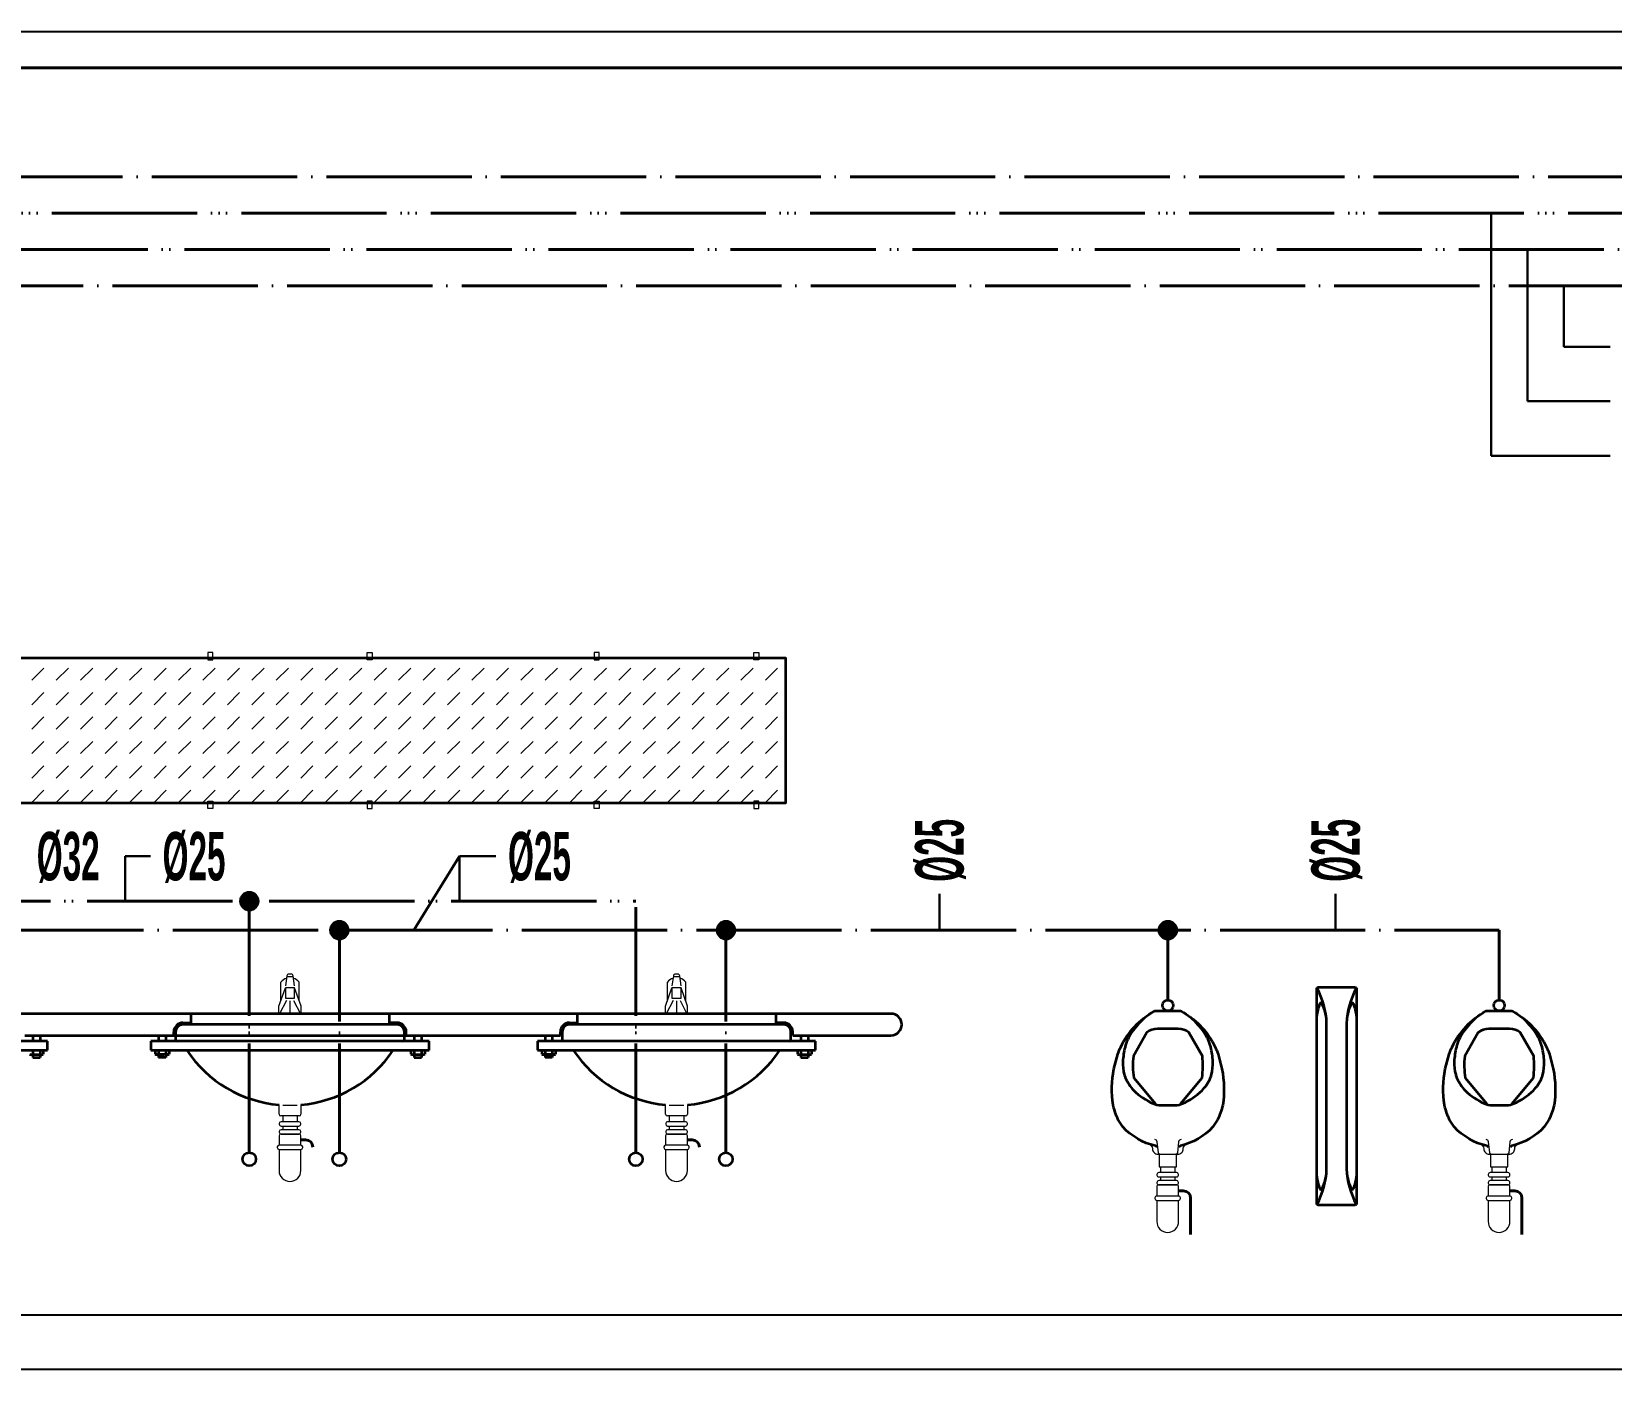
# Model space of a CAD drawing. Header units: centimetres. Extents: x 405464 to 563355, y 50011 to 66875.
# Drawn here: x 527345 to 527998, y 53381 to 53934 of the extents above; entities that cross this region are included whole.
import ezdxf
from ezdxf.enums import TextEntityAlignment as Align

# ---------------------------------------------------------------- set-up
doc = ezdxf.new("R2010")
doc.units = ezdxf.units.CM
for name, pattern in [('SICAKSU1', [75, 60, -6, 0, -3, 0, -6]), ('SIRKUL-1', [78, 60, -6, 0, -3, 0, -3, 0, -6]), ('SOGUKSU1', [72, 60, -6, 0, -6])]:
    doc.linetypes.add(name, pattern=pattern)
doc.layers.add('0-KRCN DI SU', color=41, linetype='D')
for name, color, linetype, lineweight in [('0-KRCN-SHT-02CIHAZ', 132, 'Continuous', 25), ('0-KRCN-SHT-03CIHAZ', 120, 'Continuous', 30), ('0-KRCN-SHT-LAVABO', 171, 'Continuous', 35), ('0-KRCN-SHT-PİSSU-BORU', 220, 'PISSU_LINE50', 40), ('0-KRCN-SHT-PİSUAR', 171, 'Continuous', 35), ('0-KRCN-SHT-PİSUARBÖLMESİ', 120, 'Continuous', 35), ('0-KRCN-SHT-PROSES-BORU', 1, '0-Y_LINE', 40), ('0-KRCN-SHT-SICAKSU', 50, 'SICAKSU1', 40), ('0-KRCN-SHT-SIRKULASYON', 145, 'SIRKUL-1', 40), ('0-KRCN-SHT-SOGUKSU', 141, 'SOGUKSU1', 40), ('0-KRCN-SHT-YAZI-ÇAP-TEMSU', 81, 'Continuous', 30)]:
    doc.layers.add(name, color=color, linetype=linetype, lineweight=lineweight)
doc.styles.add('BORU', font='AGENCYR.TTF')
doc.styles.add('CAP', font='ARIALNB.TTF')
doc.styles.add('MUF', font='isocpeur.ttf')
doc.styles.get("Standard").update_dxf_attribs({"font": 'arial.ttf'})
doc.linetypes.add('0-Y_LINE', pattern='A,100,-0.5,["Y",BORU,S=9,R=0,X=0,Y=-4.5],-5', length=105.5)
doc.linetypes.add('D', pattern='A,12,-1,["D",Standard,S=1,R=0,X=-0.1,Y=-0.5],-1.6', length=14.6)
doc.linetypes.add('PISSU_LINE50', pattern='A,50,-10,["C",MUF,S=10,R=0,X=1,Y=-5],0', length=60)

# ---------------------------------------------------------------- blocks, each defined once
blk = doc.blocks.new('0-MEK-SHT-ZKLN-LAV.TEZGAHALTI BEŞLİ')
at = {"layer": '0-KRCN-SHT-LAVABO', "linetype": 'Continuous', "lineweight": 20}
h = blk.add_hatch(dxfattribs=at)
h.set_pattern_fill('DASH', color=120, scale=1.5, angle=45)
h.paths.add_polyline_path([(188.49, 181), (181.15, 181), (181.15, 180.44), (179.76, 180.44), (179.76, 181), (137.21, 181), (137.21, 180.44), (135.82, 180.44), (135.82, 181), (74.69, 181), (74.69, 180.44), (73.3, 180.44), (73.3, 181), (30.75, 181), (30.75, 180.44), (29.36, 180.44), (29.36, 181), (-30.37, 181), (-30.37, 180.44), (-31.76, 180.44), (-31.76, 181), (-74.31, 181), (-74.31, 180.44), (-75.7, 180.44), (-75.7, 181), (-135.42, 181), (-135.42, 180.44), (-136.82, 180.44), (-136.82, 181), (-179.37, 181), (-179.37, 180.44), (-180.76, 180.44), (-180.76, 181), (-240.48, 181), (-240.48, 180.44), (-241.88, 180.44), (-241.88, 181), (-284.42, 181), (-284.42, 180.44), (-285.82, 180.44), (-285.82, 181), (-293.15, 181), (-293.15, 141), (-285.82, 141), (-285.82, 141.56), (-284.42, 141.56), (-284.42, 141), (-241.88, 141), (-241.88, 141.56), (-240.48, 141.56), (-240.48, 141), (-180.76, 141), (-180.76, 141.56), (-179.37, 141.56), (-179.37, 141), (-136.82, 141), (-136.82, 141.56), (-135.42, 141.56), (-135.42, 141), (-75.7, 141), (-75.7, 141.56), (-74.31, 141.56), (-74.31, 141), (-31.76, 141), (-31.76, 141.56), (-30.37, 141.56), (-30.37, 141), (29.36, 141), (29.36, 141.56), (30.75, 141.56), (30.75, 141), (73.3, 141), (73.3, 141.56), (74.69, 141.56), (74.69, 141), (135.82, 141), (135.82, 141.56), (137.21, 141.56), (137.21, 141), (179.76, 141), (179.76, 141.56), (181.15, 141.56), (181.15, 141), (188.49, 141)])
at = {"layer": '0-KRCN-SHT-LAVABO', "color": 120, "linetype": 'Continuous', "lineweight": 20}
for p, q in [((29.36, 182.47), (29.36, 180.44)), ((30.75, 182.47), (29.36, 182.47)), ((29.36, 180.44), (30.75, 180.44)), ((30.75, 180.44), (30.75, 182.47)), ((73.3, 180.44), (73.3, 182.47)), ((73.3, 182.47), (74.69, 182.47)), ((74.69, 180.44), (73.3, 180.44)), ((74.69, 182.47), (74.69, 180.44)), ((135.82, 182.47), (135.82, 180.44)), ((137.21, 182.47), (135.82, 182.47)), ((135.82, 180.44), (137.21, 180.44)), ((137.21, 180.44), (137.21, 182.47)), ((179.76, 180.44), (179.76, 182.47)), ((179.76, 182.47), (181.15, 182.47)), ((181.15, 180.44), (179.76, 180.44)), ((181.15, 182.47), (181.15, 180.44)), ((29.36, 139.53), (29.36, 141.56)), ((29.36, 141.56), (30.75, 141.56)), ((30.75, 139.53), (29.36, 139.53)), ((30.75, 141.56), (30.75, 139.53)), ((74.69, 141.56), (73.3, 141.56)), ((73.3, 141.56), (73.3, 139.53)), ((73.3, 139.53), (74.69, 139.53)), ((74.69, 139.53), (74.69, 141.56)), ((135.82, 139.53), (135.82, 141.56)), ((135.82, 141.56), (137.21, 141.56)), ((137.21, 139.53), (135.82, 139.53)), ((137.21, 141.56), (137.21, 139.53)), ((181.15, 141.56), (179.76, 141.56)), ((179.76, 141.56), (179.76, 139.53)), ((179.76, 139.53), (181.15, 139.53)), ((181.15, 139.53), (181.15, 141.56)), ((49.5, 86.55), (49.5, 91.68)), ((51.15, 93.4), (50.75, 90.64)), ((51.12, 93.23), (52.92, 93.23)), ((52.3, 93.91), (51.74, 93.91)), ((53.29, 90.64), (52.89, 93.4)), ((54.54, 86.55), (54.54, 91.68)), ((155.96, 86.55), (155.96, 91.68)), ((157.61, 93.4), (157.21, 90.64)), ((157.58, 93.23), (159.38, 93.23)), ((158.76, 93.91), (158.2, 93.91)), ((159.75, 90.64), (159.35, 93.4)), ((161, 86.55), (161, 91.68)), ((48.97, 85.05), (50.75, 90.12)), ((55.07, 85.05), (53.29, 90.12)), ((155.43, 85.05), (157.21, 90.12)), ((161.53, 85.05), (159.75, 90.12)), ((48.97, 83), (48.97, 85.05)), ((48.97, 83), (55.07, 83)), ((51.05, 86.59), (49.16, 83)), ((52.02, 86.58), (52.02, 83)), ((52.99, 86.59), (54.88, 83)), ((55.07, 83), (55.07, 85.05)), ((155.43, 83), (155.43, 85.05)), ((155.43, 83), (161.53, 83)), ((157.51, 86.59), (155.62, 83)), ((158.48, 86.58), (158.48, 83)), ((159.45, 86.59), (161.34, 83)), ((161.53, 83), (161.53, 85.05)), ((49.02, 55.33), (49.02, 57.88)), ((55.02, 57.88), (55.02, 55.33)), ((155.48, 55.33), (155.48, 57.88)), ((161.48, 57.88), (161.48, 55.33)), ((49.05, 52.74), (49.05, 52.55)), ((54.52, 54.83), (49.52, 54.83)), ((54.49, 53.24), (49.55, 53.24)), ((50.02, 54.83), (50.02, 53.24)), ((54.02, 54.83), (54.02, 53.24)), ((54.99, 52.55), (54.99, 52.74)), ((155.51, 52.74), (155.51, 52.55)), ((160.98, 54.83), (155.98, 54.83)), ((160.95, 53.24), (156.01, 53.24)), ((156.48, 54.83), (156.48, 53.24)), ((160.48, 54.83), (160.48, 53.24)), ((161.45, 52.55), (161.45, 52.74)), ((49.02, 49.34), (49.02, 46.78)), ((49.05, 50.53), (49.05, 50.34)), ((54.52, 49.84), (49.52, 49.84)), ((49.55, 52.05), (54.49, 52.05)), ((54.49, 51.03), (49.55, 51.03)), ((49.55, 49.84), (54.49, 49.84)), ((50.02, 52.05), (50.02, 51.03)), ((54.02, 52.05), (54.02, 51.03)), ((54.99, 50.34), (54.99, 50.53)), ((55.02, 46.78), (55.02, 49.34)), ((155.48, 49.34), (155.48, 46.78)), ((155.51, 50.53), (155.51, 50.34)), ((160.98, 49.84), (155.98, 49.84)), ((156.01, 52.05), (160.95, 52.05)), ((160.95, 51.03), (156.01, 51.03)), ((156.01, 49.84), (160.95, 49.84)), ((156.48, 52.05), (156.48, 51.03)), ((160.48, 52.05), (160.48, 51.03)), ((161.45, 50.34), (161.45, 50.53)), ((161.48, 46.78), (161.48, 49.34)), ((48.52, 46.28), (48.52, 46.09)), ((55.02, 46.78), (49.02, 46.78)), ((49.02, 45.59), (55.02, 45.59)), ((49.02, 45.59), (49.02, 39.8)), ((55.02, 39.8), (55.02, 45.59)), ((55.52, 46.09), (55.52, 46.28)), ((154.98, 46.28), (154.98, 46.09)), ((161.48, 46.78), (155.48, 46.78)), ((155.48, 45.59), (161.48, 45.59)), ((155.48, 45.59), (155.48, 39.8)), ((161.48, 39.8), (161.48, 45.59)), ((161.98, 46.09), (161.98, 46.28)), ((52.02, 36.8), (52.02, 36.8)), ((158.48, 36.8), (158.48, 36.8))]:
    blk.add_line(p, q, dxfattribs=at)
at = {"layer": '0-KRCN-SHT-LAVABO', "linetype": 'Continuous'}
for p, q in [((217.52, 83), (-322.2, 83)), ((24.68, 83), (24.68, 80.5)), ((79.36, 83), (79.36, 80.5)), ((131.14, 83), (131.14, 80.5)), ((185.82, 83), (185.82, 80.5)), ((22.52, 80.5), (24.68, 80.5)), ((81.52, 80), (22.52, 80)), ((81.52, 80.5), (79.36, 80.5)), ((128.98, 80.5), (131.14, 80.5)), ((187.98, 80), (128.98, 80)), ((187.98, 80.5), (185.82, 80.5)), ((-14.75, 75.42), (-91.33, 75.42)), ((-21.04, 77), (126.48, 77)), ((-18.82, 77), (-18.82, 75.42)), ((-16.82, 77), (-16.82, 75.42)), ((-14.75, 72.92), (-14.75, 75.42)), ((13.73, 75.42), (13.73, 72.92)), ((90.31, 75.42), (13.73, 75.42)), ((15.8, 77), (15.8, 75.42)), ((17.8, 77), (17.8, 75.42)), ((20.02, 77), (20.02, 78)), ((20.52, 78), (20.52, 75.92)), ((83.52, 75.92), (83.52, 78)), ((84.02, 77), (84.02, 78)), ((86.24, 77), (86.24, 75.42)), ((88.24, 77), (88.24, 75.42)), ((90.31, 72.92), (90.31, 75.42)), ((120.19, 75.42), (120.19, 72.92)), ((196.77, 75.42), (120.19, 75.42)), ((122.26, 77), (122.26, 75.42)), ((124.26, 77), (124.26, 75.42)), ((126.48, 77), (126.48, 78)), ((126.98, 78), (126.98, 75.92)), ((189.98, 75.92), (189.98, 78)), ((190.48, 77), (190.48, 78)), ((190.48, 77), (217.52, 77)), ((192.7, 77), (192.7, 75.42)), ((194.7, 77), (194.7, 75.42)), ((196.77, 72.92), (196.77, 75.42)), ((-91.33, 72.92), (-14.75, 72.92)), ((-19.36, 71.72), (-16.27, 71.72)), ((-18.82, 72.92), (-18.82, 71.86)), ((-18.82, 71.72), (-18.82, 70.9)), ((-18.82, 70.9), (-16.82, 70.9)), ((-16.82, 72.92), (-16.82, 71.86)), ((-16.82, 71.72), (-16.82, 70.9)), ((-15.92, 72.92), (-15.92, 71.86)), ((13.73, 72.92), (90.31, 72.92)), ((14.9, 72.92), (14.9, 71.86)), ((18.34, 71.72), (15.25, 71.72)), ((15.8, 72.92), (15.8, 71.86)), ((15.8, 71.72), (15.8, 70.9)), ((17.8, 70.9), (15.8, 70.9)), ((17.8, 72.92), (17.8, 71.86)), ((17.8, 71.72), (17.8, 70.9)), ((18.7, 72.92), (18.7, 71.86)), ((85.34, 72.92), (85.34, 71.86)), ((85.7, 71.72), (88.79, 71.72)), ((86.24, 72.92), (86.24, 71.86)), ((86.24, 71.72), (86.24, 70.9)), ((86.24, 70.9), (88.24, 70.9)), ((88.24, 72.92), (88.24, 71.86)), ((88.24, 71.72), (88.24, 70.9)), ((89.14, 72.92), (89.14, 71.86)), ((120.19, 72.92), (196.77, 72.92)), ((121.36, 72.92), (121.36, 71.86)), ((124.8, 71.72), (121.71, 71.72)), ((122.26, 72.92), (122.26, 71.86)), ((122.26, 71.72), (122.26, 70.9)), ((124.26, 70.9), (122.26, 70.9)), ((124.26, 72.92), (124.26, 71.86)), ((124.26, 71.72), (124.26, 70.9)), ((125.16, 72.92), (125.16, 71.86)), ((191.8, 72.92), (191.8, 71.86)), ((192.16, 71.72), (195.25, 71.72)), ((192.7, 72.92), (192.7, 71.86)), ((192.7, 71.72), (192.7, 70.9)), ((192.7, 70.9), (194.7, 70.9)), ((194.7, 72.92), (194.7, 71.86)), ((194.7, 71.72), (194.7, 70.9)), ((195.6, 72.92), (195.6, 71.86))]:
    blk.add_line(p, q, dxfattribs=at)
blk.add_lwpolyline([(-293.15, 181), (188.49, 181), (188.49, 141), (-293.15, 141)], close=True, dxfattribs=at)
at = {"layer": '0-KRCN-SHT-LAVABO', "color": 120, "linetype": 'Continuous', "lineweight": 20}
for points in [[(50.75, 90.12), (50.75, 87.29), (53.29, 87.29), (53.29, 90.12)], [(157.21, 90.12), (157.21, 87.29), (159.75, 87.29), (159.75, 90.12)]]:
    blk.add_lwpolyline(points, close=True, dxfattribs=at)
at = {"layer": '0-KRCN-SHT-LAVABO', "linetype": 'Continuous'}
for centre in [(40.81, 42.9), (65.61, 42.9), (147.27, 42.9), (172.07, 42.9)]:
    blk.add_circle(centre, 1.84, dxfattribs=at)
at = {"layer": '0-KRCN-SHT-LAVABO', "color": 120, "linetype": 'Continuous', "lineweight": 20}
for centre, radius, start, end in [((52.02, 89.65), 3.23, 107.405, 141.3143), ((51.74, 93.31), 0.6, 90, 171.8814), ((52.3, 93.31), 0.6, 8.1186, 90), ((52.02, 89.65), 3.23, 38.6857, 72.595), ((158.48, 89.65), 3.23, 107.405, 141.3143), ((158.2, 93.31), 0.6, 90, 171.8814), ((158.76, 93.31), 0.6, 8.1186, 90), ((158.48, 89.65), 3.23, 38.6857, 72.595), ((52.02, 92), 34.25, 266.6528, 273.3472), ((158.48, 92), 34.25, 266.6528, 273.3472), ((49.52, 55.33), 0.5, 180, 270), ((49.55, 52.74), 0.5, 90, 180), ((49.55, 52.55), 0.5, 180, 270), ((54.49, 52.74), 0.5, 0, 90), ((54.49, 52.55), 0.5, 270, 0), ((54.52, 55.33), 0.5, 270, 0), ((155.98, 55.33), 0.5, 180, 270), ((156.01, 52.74), 0.5, 90, 180), ((156.01, 52.55), 0.5, 180, 270), ((160.95, 52.74), 0.5, 0, 90), ((160.95, 52.55), 0.5, 270, 0), ((160.98, 55.33), 0.5, 270, 0), ((49.52, 49.34), 0.5, 90, 180), ((49.55, 50.53), 0.5, 90, 180), ((49.55, 50.34), 0.5, 180, 270), ((54.49, 50.53), 0.5, 0, 90), ((54.49, 50.34), 0.5, 270, 0), ((54.52, 49.34), 0.5, 0, 90), ((155.98, 49.34), 0.5, 90, 180), ((156.01, 50.53), 0.5, 90, 180), ((156.01, 50.34), 0.5, 180, 270), ((160.95, 50.53), 0.5, 0, 90), ((160.95, 50.34), 0.5, 270, 0), ((160.98, 49.34), 0.5, 0, 90), ((49.02, 46.28), 0.5, 90, 180), ((49.02, 46.09), 0.5, 180, 270), ((55.02, 46.28), 0.5, 0, 90), ((55.02, 46.09), 0.5, 270, 0), ((155.48, 46.28), 0.5, 90, 180), ((155.48, 46.09), 0.5, 180, 270), ((161.48, 46.28), 0.5, 0, 90), ((161.48, 46.09), 0.5, 270, 0), ((52.02, 39.8), 3, 180, 270), ((52.02, 39.8), 3, 270, 0), ((158.48, 39.8), 3, 180, 270), ((158.48, 39.8), 3, 270, 0)]:
    blk.add_arc(centre, radius, start, end, dxfattribs=at)
at = {"layer": '0-KRCN-SHT-LAVABO', "linetype": 'Continuous'}
for centre, radius, start, end in [((217.52, 80), 3, 270, 90), ((22.52, 78), 2.5, 90, 180), ((22.52, 78), 2, 90, 180), ((81.52, 78), 2.5, 0, 90), ((81.52, 78), 2, 0, 90), ((128.98, 78), 2.5, 90, 180), ((128.98, 78), 2, 90, 180), ((187.98, 78), 2.5, 0, 90), ((187.98, 78), 2, 0, 90), ((21.02, 75.92), 0.5, 180, 270), ((83.02, 75.92), 0.5, 270, 0), ((127.48, 75.92), 0.5, 180, 270), ((189.48, 75.92), 0.5, 270, 0), ((-19.27, 72.52), 0.801, 235.8042, 304.1958), ((-17.82, 75.37), 3.65, 254.1142, 285.8858), ((-16.37, 72.52), 0.801, 235.8042, 304.1958), ((15.35, 72.52), 0.801, 235.8042, 304.1958), ((16.8, 75.37), 3.65, 254.1142, 285.8858), ((18.25, 72.52), 0.801, 235.8042, 304.1958), ((52.02, 92), 34.25, 213.8452, 264.9756), ((52.02, 92), 34.25, 275.0244, 326.1548), ((85.79, 72.52), 0.801, 235.8042, 304.1958), ((87.24, 75.37), 3.65, 254.1142, 285.8858), ((88.69, 72.52), 0.801, 235.8042, 304.1958), ((121.81, 72.52), 0.801, 235.8042, 304.1958), ((123.26, 75.37), 3.65, 254.1142, 285.8858), ((124.71, 72.52), 0.801, 235.8042, 304.1958), ((158.48, 92), 34.25, 213.8452, 264.9756), ((158.48, 92), 34.25, 275.0244, 326.1548), ((192.25, 72.52), 0.801, 235.8042, 304.1958), ((193.7, 75.37), 3.65, 254.1142, 285.8858), ((195.15, 72.52), 0.801, 235.8042, 304.1958)]:
    blk.add_arc(centre, radius, start, end, dxfattribs=at)
at = {"layer": '0-KRCN-SHT-PİSSU-BORU', "ltscale": 0.5}
for p, q in [((55.02, 48.25), (56.32, 48.25)), ((161.48, 48.25), (162.78, 48.25))]:
    blk.add_line(p, q, dxfattribs=at)
for centre in [(56.32, 46.25), (162.78, 46.25)]:
    blk.add_arc(centre, 2, 0, 90, dxfattribs=at)
at = {"layer": '0-KRCN-SHT-SICAKSU', "ltscale": 0.5}
for p, q in [((40.81, 44.74), (40.81, 114)), ((147.27, 44.74), (147.27, 114))]:
    blk.add_line(p, q, dxfattribs=at)
at = {"layer": '0-KRCN-SHT-SOGUKSU', "ltscale": 0.5}
for p, q in [((65.61, 44.74), (65.61, 106)), ((172.07, 44.74), (172.07, 106))]:
    blk.add_line(p, q, dxfattribs=at)
blk = doc.blocks.new('DONUT')
at = {"layer": '0-KRCN-SHT-03CIHAZ'}
blk.add_hatch(color=256, dxfattribs=at).paths.add_polyline_path([(2.5, 0, 1), (-2.5, 0, 1)])
blk.add_circle((0, 0), 2.5, dxfattribs=at)
blk = doc.blocks.new('0-MEK-SHT-ZKLN-PİSUAR-1')
at = {"layer": '0-KRCN-SHT-PİSSU-BORU', "ltscale": 0.5}
for p, q in [((2.94, 34.21), (4.25, 34.21)), ((6.25, 32.21), (6.25, 22.21))]:
    blk.add_line(p, q, dxfattribs=at)
blk.add_arc((4.25, 32.21), 2, 0, 90, dxfattribs=at)
at = {"layer": '0-KRCN-SHT-PİSUAR', "color": 120, "linetype": 'Continuous', "lineweight": 20}
for p, q in [((-2.71, 44.3), (2.75, 44.3)), ((-2.06, 40.8), (-2.06, 39.21)), ((1.94, 40.8), (1.94, 39.21)), ((-2.06, 38.02), (-2.06, 37)), ((1.94, 38.02), (1.94, 37))]:
    blk.add_line(p, q, dxfattribs=at)
at = {"layer": '0-KRCN-SHT-PİSUAR', "linetype": 'Continuous'}
for points in [[(-2.97, 46.18, 0.268882), (-3.44, 46.58, -0.148908), (-12.39, 51.79), (-13.7, 53.8, -0.044554), (-15.1, 57.8, -0.093661), (-14.85, 67.8), (-13.8, 71.8, -0.058459), (-13, 73.8, -0.155521), (-3.73, 83.66, -0.133094), (-3.23, 83.8), (0, 83.8), (3.24, 83.8, -0.133094), (3.74, 83.66, -0.006353), (4.31, 83.32, -0.148889), (13, 73.8, -0.058459), (13.8, 71.8), (14.85, 67.8, -0.093661), (15.1, 57.8, -0.044554), (13.7, 53.8), (12.39, 51.79, -0.148908), (3.45, 46.58, 0.268882), (2.97, 46.18)], [(-6.5, 81.8, 0.042537), (-10, 77.8, 0.082547), (-11.79, 73.84, 0.003661), (-11.81, 73.77, 0.048482), (-12.4, 69.8, 0.066089), (-12, 66.21, 0.042626), (-11.73, 65.4, 0.081974), (-9.4, 61.8, 0.08561), (-4.05, 58.23, 0.104852), (-2.02, 57.8), (2.03, 57.8, 0.104852), (4.06, 58.23, 0.08561), (9.4, 61.8, 0.081974), (11.74, 65.4, 0.042626), (12.01, 66.21, 0.066089), (12.4, 69.8, 0.048482), (11.81, 73.77, 0.003661), (11.79, 73.84, 0.082547), (10, 77.8, 0.044527), (6.32, 81.97)], [(3.46, 58.12), (9.4, 65.3, 0.062413), (9.5, 71.3), (5.79, 77.83, 0.159561), (2.83, 78.8), (-2.83, 78.8, 0.159561), (-5.79, 77.83), (-9.5, 71.3, 0.062413), (-9.4, 65.3), (-3.45, 58.12)]]:
    blk.add_lwpolyline(points, format="xyb", dxfattribs=at)
at = {"layer": '0-KRCN-SHT-PİSUAR', "color": 120, "linetype": 'Continuous', "lineweight": 20}
for points in [[(-2.21, 44.3, -0.382239), (-2.61, 44.66), (-2.94, 47.68, 0.382209), (-3.64, 48.3)], [(3.64, 48.3, 0.382209), (2.95, 47.68), (2.61, 44.66, -0.382239), (2.22, 44.3)], [(-5.5, 47.2, -0.130683), (-4.5, 46.54, -0.191771), (-4.25, 45.84, 0.43138), (-2.71, 44.3, -0.422374), (-2.4, 44), (-2.4, 40.8), (2.4, 40.8), (2.4, 44, -0.422374), (2.71, 44.3, 0.422374), (4.25, 45.8), (4.25, 45.92, -0.171457), (4.51, 46.54, -0.130683), (5.5, 47.2)], [(2.94, 32.75), (2.94, 35.31, 0.414214), (2.44, 35.81), (-2.56, 35.81, 0.414214), (-3.06, 35.31), (-3.06, 32.75)], [(-3.06, 31.56), (-3.06, 25.76, 0.414214), (-0.06, 22.76), (-0.06, 22.76, 0.414214), (2.94, 25.76), (2.94, 31.56, 1.000007)]]:
    blk.add_lwpolyline(points, format="xyb", dxfattribs=at)
for points in [[(-3.02, 38.71), (-3.02, 38.52, 0.414214), (-2.52, 38.02), (2.41, 38.02, 0.414214), (2.91, 38.52), (2.91, 38.71, 0.414214), (2.41, 39.21), (-2.52, 39.21, 0.414214)], [(-3.02, 36.5), (-3.02, 36.31, 0.414214), (-2.52, 35.81), (2.41, 35.81, 0.414214), (2.91, 36.31), (2.91, 36.5, 0.414214), (2.41, 37), (-2.52, 37, 0.414214)], [(-3.56, 32.25), (-3.56, 32.06, 0.414214), (-3.06, 31.56), (2.94, 31.56, 0.414214), (3.44, 32.06), (3.44, 32.25, 0.414214), (2.94, 32.75), (-3.06, 32.75, 0.414214)]]:
    blk.add_lwpolyline(points, format="xyb", close=True, dxfattribs=at)
at = {"layer": '0-KRCN-SHT-PİSUAR', "linetype": 'Continuous'}
blk.add_circle((0, 85.28), 1.48, dxfattribs=at)
for centre, start, end in [((8.39, 71.88), 22.5365, 22.537), ((9.07, 70.19), 18.7265, 18.7272), ((9.07, 70.19), 18.727, 18.7276)]:
    blk.add_arc(centre, 5, start, end, dxfattribs=at)
at = {"layer": '0-KRCN-SHT-SOGUKSU', "ltscale": 0.5}
blk.add_line((-0.01, 86.56), (-0.01, 106), dxfattribs=at)
blk = doc.blocks.new('0-MEK-SHT-ZKLN-PİSUAR BÖLMESİ')
at = {"layer": '0-KRCN-SHT-PİSUARBÖLMESİ', "linetype": 'Continuous'}
blk.add_lwpolyline([(-6.1, 30.77), (-6.1, 89.77, -0.414214), (-5.6, 90.27), (4.4, 90.27, -0.414214), (4.9, 89.77), (4.9, 30.77, -0.414214), (4.4, 30.27), (-5.6, 30.27, -0.414214)], format="xyb", close=True, dxfattribs=at)
for points in [[(-5.99, 30.46, 0.113858), (-3.35, 40.27), (-3.35, 80.27, 0.113858), (-5.99, 90.07)], [(4.8, 90.07, 0.113858), (2.15, 80.27), (2.15, 40.27, 0.113858), (4.8, 30.46)], [(-3.56, 82.6, 0.072691), (-4.66, 85.78, 0.631225), (-5.2, 85.76, 0.078309), (-6.1, 82.29)], [(4.9, 82.29, 0.078309), (4.01, 85.76, 0.631225), (3.46, 85.78, 0.072691), (2.36, 82.6)], [(-6.1, 38.24, 0.078309), (-5.2, 34.78, 0.631225), (-4.66, 34.76, 0.072691), (-3.56, 37.93)], [(2.36, 37.93, 0.072691), (3.46, 34.76, 0.631225), (4.01, 34.78, 0.078309), (4.9, 38.24)]]:
    blk.add_lwpolyline(points, format="xyb", dxfattribs=at)

msp = doc.modelspace()

# ---------------------------------------------------------------- linework, layer by layer
at = {"layer": '0-KRCN DI SU', "linetype": 'D', "ltscale": 5}
msp.add_line((519319.79, 53934.07), (541811.02, 53934.07), dxfattribs=at)
at = {"layer": '0-KRCN-SHT-02CIHAZ', "color": 8}
for p, q in [((519319.79, 53403.76), (542151.71, 53403.76)), ((542151.71, 53381.26), (519319.79, 53381.26))]:
    msp.add_line(p, q, dxfattribs=at)
at = {"layer": '0-KRCN-SHT-PROSES-BORU'}
msp.add_line((519319.79, 53919.07), (541811.02, 53919.07), dxfattribs=at)
at = {"layer": '0-KRCN-SHT-SICAKSU'}
for p, q in [((525302.85, 53844.07), (530615.73, 53844.07)), ((526841.83, 53574.76), (527594.91, 53574.76))]:
    msp.add_line(p, q, dxfattribs=at)
at = {"layer": '0-KRCN-SHT-SIRKULASYON'}
msp.add_line((525317.85, 53859.07), (530630.73, 53859.07), dxfattribs=at)
at = {"layer": '0-KRCN-SHT-SOGUKSU'}
for p, q in [((519319.79, 53874.07), (541811.02, 53874.07)), ((525287.85, 53829.07), (530600.73, 53829.07)), ((526826.83, 53562.76), (527951.57, 53562.76))]:
    msp.add_line(p, q, dxfattribs=at)
at = {"layer": '0-KRCN-SHT-YAZI-ÇAP-TEMSU', "linetype": 'Continuous'}
for p, q in [((527948.29, 53859.07), (527948.29, 53758.79)), ((527963.29, 53844.07), (527963.29, 53781.29)), ((527978.29, 53829.07), (527978.29, 53803.79)), ((527978.29, 53803.79), (527997.35, 53803.79)), ((527963.29, 53781.29), (527997.35, 53781.29)), ((527948.29, 53758.79), (527997.35, 53758.79)), ((527394.39, 53593.34), (527383.88, 53593.34)), ((527383.88, 53593.34), (527383.88, 53574.76)), ((527522.1, 53593.34), (527503.19, 53562.76)), ((527537.1, 53593.34), (527522.1, 53593.34)), ((527522.1, 53593.34), (527522.1, 53574.76)), ((527720.29, 53562.76), (527720.29, 53577.76)), ((527883.98, 53562.76), (527883.98, 53577.76))]:
    msp.add_line(p, q, dxfattribs=at)

# ---------------------------------------------------------------- block references
at = {"layer": '0-KRCN-SHT-03CIHAZ', "yscale": 1.5, "zscale": 1.5}
for p, xscale in [((527435.22, 53574.76), 1.5), ((527472.42, 53562.76), 1.5), ((527632.11, 53562.76), -1.5), ((527814.68, 53562.76), -1.5)]:
    msp.add_blockref('DONUT', p, dxfattribs=dict(at, xscale=xscale))
at = {"layer": '0-KRCN-SHT-LAVABO', "xscale": 1.5, "yscale": 1.5, "zscale": 1.5}
msp.add_blockref('0-MEK-SHT-ZKLN-LAV.TEZGAHALTI BEŞLİ', (527374, 53403.76), dxfattribs=at)
at = {"layer": '0-KRCN-SHT-PİSUAR', "xscale": 1.5, "yscale": 1.5, "zscale": 1.5}
for p in [(527814.7, 53403.76), (527951.58, 53403.76)]:
    msp.add_blockref('0-MEK-SHT-ZKLN-PİSUAR-1', p, dxfattribs=at)
at = {"layer": '0-KRCN-SHT-PİSUARBÖLMESİ', "xscale": 1.5, "yscale": 1.5, "zscale": 1.5}
msp.add_blockref('0-MEK-SHT-ZKLN-PİSUAR BÖLMESİ', (527885.31, 53403.76), dxfattribs=at)

# ---------------------------------------------------------------- texts
at = {"layer": '0-KRCN-SHT-YAZI-ÇAP-TEMSU', "linetype": 'Continuous', "style": 'CAP', "width": 0.6}
for p in [(527720.29, 53595.76), (527883.98, 53595.76)]:
    msp.add_text('%%C25', height=20, rotation=90, dxfattribs=at).set_placement(p, align=Align.MIDDLE_CENTER)
for s, p in [('%%C32', (527360.41, 53593.34)), ('%%C25', (527412.39, 53593.34)), ('%%C25', (527555.1, 53593.34))]:
    msp.add_text(s, height=20, dxfattribs=at).set_placement(p, align=Align.MIDDLE_CENTER)

doc.saveas('drawing.dxf')
